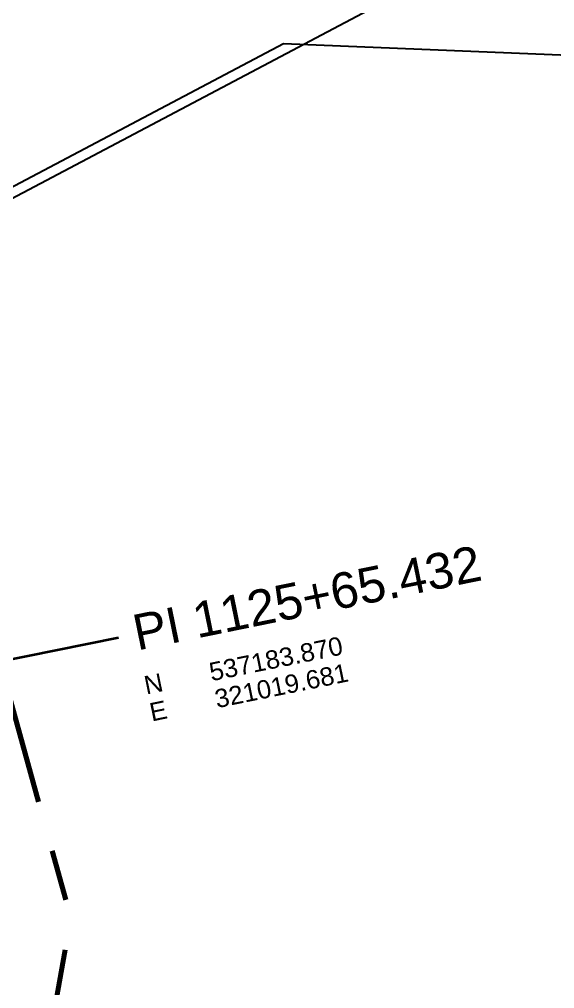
# Model space of a CAD drawing. Extents: x 320145 to 321236, y 534817 to 538266.
# Drawn here: x 321029.9 to 321082.4, y 537153.5 to 537248.5 of the extents above; entities that cross this region are included whole.
import ezdxf
from ezdxf.enums import TextEntityAlignment as Align

# ---------------------------------------------------------------- set-up
doc = ezdxf.new("R2010")
doc.units = 0
doc.linetypes.add('LOT-RW', pattern=[55, 5, -5, 30, -5, 5, -5])
doc.layers.get('0').update_dxf_attribs({"linetype": 'CONTINUOUS'})
doc.layers.add('C-ALGN-L1000Q1-ANNO @ 1', color=1, linetype='CONTINUOUS')
doc.layers.add('C-ALGN-L1000Q1-TEXT', color=2, linetype='CONTINUOUS', lineweight=35)
doc.layers.add('C-RWAY-BNDY', color=4, linetype='LOT-RW', lineweight=70)
doc.layers.add('G-ANNO-SHTS-NPLT', color=111, linetype='CONTINUOUS', plot=False)
doc.styles.add('Arial', font='arial.ttf')
doc.styles.add('CurveData', font='arial.ttf')

# ---------------------------------------------------------------- blocks, each defined once
blk = doc.blocks.new('curve_data_ne')
at = {"color": 0, "linetype": 'Continuous', "lineweight": -2, "transparency": 16777216, "style": 'CurveData'}
for s, p in [('N', (0, 0)), ('E', (0, -1.5))]:
    blk.add_text(s, height=1, dxfattribs=at).set_placement(p)
for tag, p in [('NORTHING', (11, 0)), ('EASTING', (11, -1.5))]:
    blk.add_attdef(tag, text='', height=1, dxfattribs=at).set_placement(p, align=Align.RIGHT)

msp = doc.modelspace()

# ---------------------------------------------------------------- linework, layer by layer
at = {"layer": 'C-ALGN-L1000Q1-TEXT'}
msp.add_line((321020.661, 537184.07), (321039.625, 537187.94), dxfattribs=at)
at = {"layer": 'C-RWAY-BNDY', "flags": 128}
msp.add_lwpolyline([(320177.649, 534817.191), (320205.679, 534844.591), (320222.297, 534860.844), (320239.426, 534877.585), (320257.499, 534895.254), (320294.679, 535046.689), (320305.368, 535075.48), (320351.992, 535084.605), (320375.065, 535134.532), (320335.788, 535144.226), (320400.772, 535227.73), (320423.899, 535232.678), (320453.033, 535261.966), (320479.62, 535312.73), (320489.107, 535365.301), (320484.857, 535542.124), (320475.478, 535627.244), (320484.558, 535662.582), (320512.339, 535690.102), (320534.611, 535704.204), (320663.3, 535738.226), (320704.888, 535773.985), (320722.641, 535815.649), (320758.225, 535814.2), (320768.937, 535880.155, 0.177535), (320761.184, 535917.778), (320735.254, 535961.068, -0.119791), (320726.546, 535989.084), (320724.639, 536018.361, -0.279041), (320732.307, 536032.944, 0.22949), (320763.961, 536081.557), (320771.249, 536139.165, -0.314991), (320826.503, 536200.084), (320876.487, 536211.266, 0.56865), (320921.463, 536196.719), (320929.609, 536203.882), (320982.113, 536168.135), (321000.809, 536187.621), (321019.494, 536207.097), (321034.027, 536222.255), (321048.7, 536237.554), (321051.742, 536240.725), (321068.011, 536257.679, 0.810893), (321020.642, 536338.993), (321025.624, 536353.729), (321044.984, 536381.198), (321014.192, 536382.224), (321020.381, 536413.827), (321018.632, 536463.734), (320978.729, 536529.336), (321010.944, 536557.713), (321016.958, 536605.6), (321024.955, 536670.945), (321028.512, 536700.011), (321026.709, 536774.608), (321008.655, 536791.365), (321012.578, 536821.754), (321023.106, 536848.835), (321033.025, 536918.552), (321039.981, 536939.097), (321042.238, 536973.63), (321042.568, 537003.254), (321023.11, 537080.12), (321025.443, 537106.252), (321034.948, 537160.496), (321022.795, 537204.051), (321009.683, 537228.504), (320995.252, 537256.435), (320979.583, 537286.76), (320967.061, 537342.928), (320954.321, 537426.976), (320922.475, 537553.161)], format="xyb", dxfattribs=at)
at = {"layer": 'G-ANNO-SHTS-NPLT', "flags": 128}
for points in [[(320754.534, 537107.712), (320613.232, 537901.421), (321030.977, 537975.791), (321152.012, 537295.92), (320817.12, 537118.854)], [(321195.542, 536656.458), (320855.887, 536447.506), (320762.473, 536451.331), (320789.252, 537105.251), (321055.803, 537246.183), (321219.418, 537239.483)]]:
    msp.add_lwpolyline(points, close=True, dxfattribs=at)

# ---------------------------------------------------------------- block references
at = {"layer": 'C-ALGN-L1000Q1-ANNO @ 1', "xscale": 1.8, "yscale": 1.8, "zscale": 1.8, "rotation": 11.53525759349153}
msp.add_blockref('curve_data_ne', (321042.348, 537182.331), dxfattribs=at).add_auto_attribs({'NORTHING': '537183.870', 'EASTING': '321019.681'})

# ---------------------------------------------------------------- texts
at = {"layer": 'C-ALGN-L1000Q1-TEXT', "style": 'Arial'}
msp.add_text('PI 1125+65.432', height=3.5, rotation=11.53526, dxfattribs=at).set_placement((321041.118, 537188.357), align=Align.MIDDLE_LEFT)

doc.saveas('drawing.dxf')
